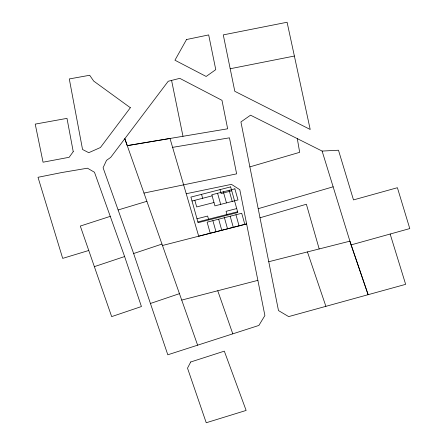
<?xml version="1.0" encoding="UTF-8"?>
<svg xmlns="http://www.w3.org/2000/svg" width="445" height="445" viewBox="0 0 445 445"><rect width="100%" height="100%" fill="white"/><g stroke="black" fill="none" stroke-linecap="round" stroke-linejoin="round"><path stroke-width="0.67" d="M186.227 193.731L231.439 184.358L239.794 189.687L264.892 315.533L258.879 325.44L167.81 354.787L150.432 303.479L179.457 293.655M94.362 266.644L124.617 256.543L141.427 306.538L111.662 316.618L80.306 226.06L110.254 216.359L124.617 256.543M197.619 345.17L124.811 138.712L127.259 145.648L227.656 128.794L221.977 100.32L179.78 78.353L168.221 81.257L110.71 157.385L106.511 160.361L103.084 167.748L133.633 253.533L161.963 244.071M88.761 250.485L62.695 258.378L38.009 177.294L61.777 172.538L87.47 168.199L94.474 172.248L110.254 216.359M118.12 209.973L146.883 201.301M249.879 166.881L299.674 152.323L297.299 138.623M258.211 208.694L333.138 186.805M260.014 217.777L306.377 204.244L319.187 248.939M322.113 151.072L351.066 244.911L409.778 228.574L397.402 187.712L353.491 199.911L338.484 150.221L322.113 151.072L250.546 115.183L240.923 121.941L278.487 310.571L288.66 316.601L405.651 284.344L390.148 234.026M181.716 300.08L257.877 280.356M192.023 201.007L212.126 195.85M231.745 190.816L221.109 193.547L220.014 189.62M213.989 202.514L196.69 206.953L194.827 200.289M196.996 218.779L207.631 216.047L208.516 219.218M236.718 208.583L226.082 211.314L226.967 214.484M197.88 221.949L237.608 211.753M162.47 245.501L246.625 223.918L198.704 236.212L169.996 138.462L127.259 145.648M268.752 261.732L349.904 241.162L368.121 294.679L351.066 244.911M143.974 193.074L236.629 173.856L229.453 137.822L172.604 147.356M230.193 68.741L294.379 56.042L310.204 129.473L234.799 91.297L223.279 34.888L287.086 22.25L294.379 56.042M217.75 290.752L232.785 333.839M307.434 251.931L325.89 306.332M133.633 253.533L150.432 303.479M244.828 224.38L241.718 213.272L207.125 222.15L210.229 233.252M229.119 190.321L232.223 201.424M235.956 214.751L239.06 225.86M223.351 191.801L226.461 202.903M230.187 216.231L233.297 227.339M217.588 193.28L220.692 204.383M224.425 217.711L227.529 228.819M218.656 219.19L221.766 230.293M212.888 220.67L215.997 231.773M201.563 194.354L202.659 198.281M171.581 80.412L182.984 136.298M190.716 361.985L187.512 368.154L206.235 422.75L246.13 410.435L224.319 351.149L190.716 361.985M186.533 39.522L174.946 60.22L206.152 76.457L215.769 69.648L208.683 34.921L186.533 39.522M73.236 151.65L69.159 157.285L43.048 162.197L35.222 124.116L66.995 118.364L73.236 151.65M130.357 107.729L100.42 147.529L88.755 152.691L82.547 149.492L69.292 78.943L89.679 75.261L93.706 81.09L130.357 107.729M230.649 186.889L190.922 197.079L198.092 222.7L237.819 212.51L230.649 186.889M234.882 188.841L211.82 194.76L214.929 205.863L237.992 199.944L234.882 188.841"/></g></svg>
